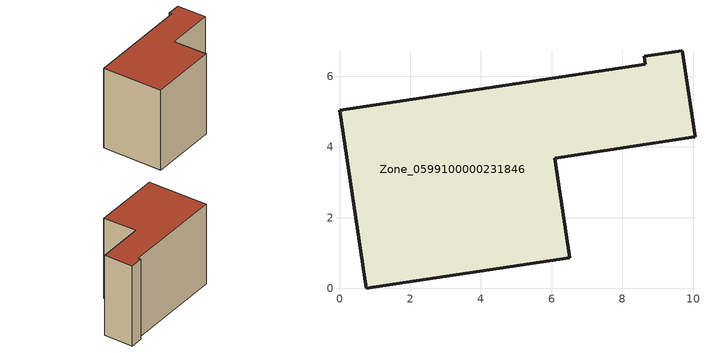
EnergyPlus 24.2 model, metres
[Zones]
Zone_0599100000231846
 floor ground (C_G): 0,5.04 8.65,6.34 8.62,6.56 9.69,6.72 10.05,4.28 6.08,3.68 6.51,0.86 0.76,0 z0
 wall outside (C_F): 0.76,0 6.51,0.86 6.08,3.68 10.05,4.28 9.69,6.72 8.62,6.56 8.65,6.34 0,5.04 0.76,0 z0:7.05
 roof outside (C_R): 8.65,6.34 0,5.04 0.76,0 6.51,0.86 6.08,3.68 10.05,4.28 9.69,6.72 8.62,6.56 z7.05
[BUILDING]
Pand.0599100000231846: North Axis=0; Terrain=City; Loads Convergence Tolerance Value=0.04; Temperature Convergence Tolerance Value=0.4; Solar Distribution=FullExterior; Maximum Number of Warmup Days=25; Minimum Number of Warmup Days=1
[Site:Location]
Rotterdam.The.Hague.AP_ZH_NLD Design_Conditions: Latitude=51.96; Longitude=4.45; Time Zone=1; Elevation=-4.5
[SITE:GROUNDTEMPERATURE:BUILDINGSURFACE]
18, 18, 18, 18, 18, 18, 18, 18, 18, 18, 18, 18
[MATERIAL] Thermal Absorptance=0.9; Solar Absorptance=0.7; Visible Absorptance=0.7
Name | Roughness | Thickness | Conductivity | Density | Specific Heat
G.TI.1946 | MediumSmooth | 0.15 | 1 | 540 | 1210
F.TI.1946 | Rough | 0.3 | 0.857143 | 1920 | 840
R.TI.1946 | MediumRough | 0.2 | 0.1 | 1500 | 1000
[CONSTRUCTION]
C_G: G.TI.1946
C_F: F.TI.1946
C_R: R.TI.1946
[ZONE]
Zone_0599100000231846: Type=1; Multiplier=1; Ceiling Height=Autocalculate; Volume=Autocalculate; Floor Area=autocalculate; Part of Total Floor Area=Yes
[ZONEINFILTRATION:DESIGNFLOWRATE]
Infil_Zone_0599100000231846: Zone or ZoneList or Space or SpaceList=Zone_0599100000231846; Schedule=AlwaysOn; Design Flow Rate Calculation Method=Flow/Area; Flow Rate per Floor Area=0.003; Constant Term Coefficient=1; Temperature Term Coefficient=0; Velocity Term Coefficient=0; Velocity Squared Term Coefficient=0
[HVACTEMPLATE:ZONE:IDEALLOADSAIRSYSTEM]
Zone_0599100000231846: Maximum Heating Supply Air Temperature=50; Minimum Cooling Supply Air Temperature=13; Maximum Heating Supply Air Humidity Ratio=0.0156; Minimum Cooling Supply Air Humidity Ratio=0.0077; Heating Limit=NoLimit; Cooling Limit=NoLimit; Dehumidification Control Type=ConstantSensibleHeatRatio; Cooling Sensible Heat Ratio=0.7; Dehumidification Setpoint=60; Humidification Control Type=None; Humidification Setpoint=30; Outdoor Air Method=None; Outdoor Air Flow Rate per Person=0.00944; Outdoor Air Flow Rate per Zone Floor Area=0; Outdoor Air Flow Rate per Zone=0; Demand Controlled Ventilation Type=None; Outdoor Air Economizer Type=NoEconomizer; Heat Recovery Type=None; Sensible Heat Recovery Effectiveness=0.7; Latent Heat Recovery Effectiveness=0.65
[ZONECONTROL:THERMOSTAT]
ThermostatControl_Zone_0599100000231846: Zone or ZoneList=Zone_0599100000231846; Control Type Schedule=DualSetpointControlType; Control 1=Thermostat_Zone_0599100000231846; Temperature Difference Between Cutout And Setpoint=0
[THERMOSTATSETPOINT:DUALSETPOINT]
Thermostat_Zone_0599100000231846: Heating Setpoint Temperature Schedule=HeatingSetpoint_Zone_0599100000231846; Cooling Setpoint Temperature Schedule=CoolingSetpoint_Zone_0599100000231846
[SCHEDULE:COMPACT]
HeatingSetpoint_Zone_0599100000231846: Through: 12/31, For: AllDays, Until: 24:00, 21
CoolingSetpoint_Zone_0599100000231846: Through: 12/31, For: AllDays, Until: 24:00, 24
DualSetpointControlType: Through: 12/31, For: AllDays, Until: 24:00, 4
AlwaysOn: Through: 12/31, For: AllDays, Until: 24:00, 1
